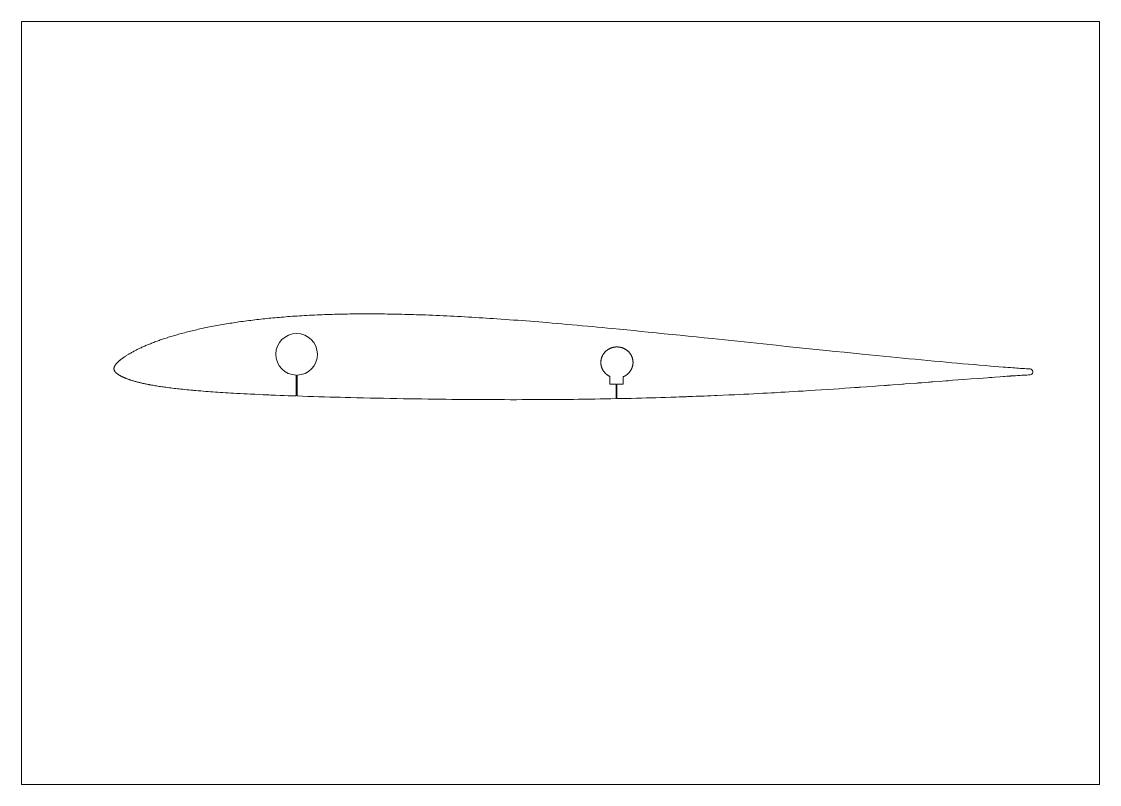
# Paper-space layout 'Sheet' of a CAD drawing. Header units: millimetres. Extents: x 0 to 420, y 0 to 297.
# The model-space entities are those that its viewports show. They can reach past a viewport. Long polylines and large blocks are cut down to what shows.
import ezdxf

# ---------------------------------------------------------------- set-up
doc = ezdxf.new("R2010")
doc.units = ezdxf.units.MM
doc.layers.add('Geometries', color=7, linetype='Continuous')

msp = doc.modelspace()

# ---------------------------------------------------------------- linework, layer by layer
at = {"layer": 'Geometries', "linetype": 'Continuous', "lineweight": 15}
for p, q in [((394, 160.75), (394, 160.46)), ((107.03, 151.24), (107.03, 159.34)), ((107.33, 159.34), (107.33, 151.23)), ((229.2, 158.85), (229.2, 155.77)), ((229.2, 155.77), (231.64, 155.77)), ((231.64, 150.19), (231.64, 155.77)), ((231.94, 155.77), (234.37, 155.77)), ((231.94, 155.77), (231.94, 150.19)), ((234.37, 155.77), (234.38, 158.69))]:
    msp.add_line(p, q, dxfattribs=at)
at = {"layer": 'Geometries', "linetype": 'Continuous', "lineweight": 15, "flags": 128}
for points in [[(36, 161.86), (36, 161.91), (36, 161.96), (36.01, 162.01), (36.01, 162.06), (36.02, 162.11), (36.03, 162.16), (36.05, 162.22), (36.06, 162.28), (36.08, 162.34), (36.1, 162.4), (36.13, 162.48), (36.16, 162.57), (36.19, 162.65), (36.23, 162.73), (36.26, 162.81), (36.3, 162.89), (36.34, 162.97), (36.38, 163.04), (36.42, 163.12), (36.47, 163.19), (36.51, 163.27), (36.56, 163.34), (36.61, 163.41), (36.66, 163.48), (36.72, 163.55), (36.78, 163.63), (36.85, 163.7), (36.91, 163.78), (36.98, 163.85), (37.04, 163.92), (37.11, 163.99), (37.18, 164.06), (37.29, 164.17), (37.4, 164.28), (37.51, 164.39), (37.61, 164.5), (37.71, 164.59), (37.8, 164.68), (37.9, 164.77), (38, 164.85), (38.09, 164.94), (38.19, 165.02), (38.31, 165.12), (38.43, 165.22), (38.55, 165.31), (38.67, 165.41), (38.85, 165.54), (39.02, 165.68), (39.2, 165.81), (39.37, 165.94), (39.55, 166.07), (39.75, 166.22), (39.96, 166.36), (40.17, 166.51), (40.38, 166.65), (40.59, 166.79), (40.81, 166.93), (41.02, 167.06), (41.26, 167.21), (41.5, 167.36), (41.74, 167.5), (41.98, 167.64), (42.22, 167.78), (42.53, 167.96), (42.84, 168.14), (43.15, 168.31), (43.46, 168.48), (43.77, 168.65), (44.09, 168.82), (44.41, 168.98), (44.7, 169.13), (45, 169.28), (45.29, 169.43), (45.59, 169.58), (45.89, 169.72), (46.19, 169.86), (46.55, 170.03), (46.9, 170.19), (47.26, 170.35), (47.61, 170.51), (47.98, 170.67), (48.35, 170.83), (48.71, 170.98), (49.08, 171.14), (49.45, 171.29), (49.82, 171.44), (50.19, 171.59), (50.62, 171.76), (51.06, 171.93), (51.49, 172.1), (51.93, 172.26), (52.36, 172.42), (52.8, 172.58), (53.21, 172.73), (53.63, 172.88), (54.04, 173.03), (54.46, 173.17), (54.87, 173.31), (55.34, 173.47), (55.82, 173.63), (56.29, 173.78), (56.76, 173.93), (57.24, 174.08), (57.71, 174.23), (58.19, 174.38), (58.66, 174.52), (59.16, 174.67), (59.66, 174.82), (60.16, 174.96), (60.67, 175.1), (61.17, 175.24), (61.67, 175.38), (62.27, 175.55), (62.88, 175.71), (63.48, 175.87), (64.09, 176.03), (64.7, 176.18), (65.29, 176.33), (65.89, 176.48), (66.49, 176.62), (67.08, 176.77), (67.69, 176.91), (68.3, 177.05), (68.91, 177.19), (69.52, 177.32), (70.13, 177.46), (70.73, 177.59), (71.34, 177.71), (71.94, 177.84), (72.54, 177.96), (73.26, 178.11), (73.97, 178.25), (74.69, 178.39), (75.41, 178.52), (76.13, 178.66), (76.85, 178.79), (77.58, 178.92), (78.31, 179.05), (79.05, 179.17), (79.78, 179.3), (80.51, 179.42), (81.25, 179.53), (81.94, 179.64), (82.63, 179.75), (83.32, 179.86), (84.02, 179.96), (84.71, 180.06), (85.48, 180.17), (86.26, 180.28), (87.03, 180.38), (87.81, 180.49), (88.58, 180.59), (89.36, 180.68), (90.14, 180.78), (90.91, 180.87), (91.69, 180.97), (92.47, 181.05), (93.24, 181.14), (94.02, 181.23), (94.8, 181.31), (95.58, 181.39), (96.35, 181.47), (97.13, 181.55), (97.95, 181.62), (98.76, 181.7), (99.58, 181.77), (100.4, 181.84), (101.21, 181.91), (102.03, 181.98), (102.92, 182.05), (103.81, 182.12), (104.7, 182.19), (105.59, 182.25), (106.49, 182.31), (107.38, 182.37), (108.27, 182.43), (109.25, 182.49), (110.23, 182.54), (111.21, 182.6), (112.2, 182.65), (113.18, 182.7), (114.16, 182.75), (115.14, 182.79), (116.12, 182.83), (117.11, 182.87), (118.09, 182.91), (119.05, 182.94), (120.02, 182.98), (120.98, 183.01), (121.95, 183.03), (122.95, 183.06), (123.95, 183.08), (124.95, 183.11), (125.94, 183.13), (126.94, 183.14), (127.92, 183.16), (128.9, 183.17), (129.89, 183.18), (130.87, 183.19), (132.03, 183.2), (133.2, 183.2), (134.37, 183.21), (135.54, 183.21), (136.71, 183.2), (137.87, 183.2), (139.04, 183.19), (140.21, 183.18), (141.38, 183.17), (142.55, 183.15), (143.71, 183.14), (144.88, 183.12), (145.98, 183.1), (147.08, 183.07), (148.18, 183.05), (149.28, 183.02), (150.38, 182.99), (151.55, 182.96), (152.72, 182.93), (153.89, 182.89), (155.05, 182.85), (156.22, 182.81), (157.39, 182.77), (158.76, 182.72), (160.14, 182.66), (161.51, 182.61), (162.89, 182.55), (164.29, 182.48), (165.7, 182.42), (167.1, 182.35), (168.5, 182.28), (169.9, 182.21), (171.31, 182.13), (172.71, 182.05), (174.11, 181.97), (175.51, 181.89), (176.91, 181.81), (178.31, 181.72), (179.7, 181.64), (181.08, 181.55), (182.45, 181.46), (183.82, 181.37), (185.2, 181.28), (186.83, 181.16), (188.47, 181.05), (190.1, 180.93), (191.74, 180.81), (193.37, 180.69), (195, 180.57), (196.64, 180.44), (198.27, 180.31), (199.9, 180.18), (201.54, 180.05), (203.17, 179.92), (204.8, 179.78), (206.73, 179.62), (208.65, 179.45), (210.58, 179.29), (212.5, 179.12), (214.49, 178.94), (216.48, 178.77), (218.47, 178.58), (220.46, 178.4), (222.45, 178.22), (224.4, 178.04), (226.35, 177.85), (228.31, 177.67), (230.26, 177.48), (233.05, 177.21), (235.84, 176.94), (238.63, 176.67), (241.42, 176.39), (244.21, 176.11), (247.32, 175.8), (250.43, 175.48), (253.55, 175.17), (256.66, 174.85), (259.77, 174.53), (262.88, 174.21), (265.99, 173.88), (269.1, 173.56), (274.08, 173.04), (279.06, 172.52), (284.04, 172), (289.02, 171.48), (293.99, 170.96), (297.91, 170.55), (301.82, 170.15), (305.73, 169.74), (309.64, 169.34), (313.55, 168.94), (317.04, 168.58), (320.52, 168.23), (324.01, 167.88), (327.5, 167.53), (330.24, 167.25), (332.98, 166.98), (335.72, 166.71), (338.45, 166.44), (340.9, 166.21), (343.35, 165.97), (345.79, 165.74), (348.24, 165.51), (350.69, 165.27), (353.14, 165.05), (355.58, 164.82), (358.03, 164.6), (360.22, 164.4), (362.42, 164.2), (364.61, 164), (366.8, 163.81), (369, 163.62), (371.15, 163.43), (373.31, 163.25), (375.46, 163.07), (377.62, 162.89), (379.23, 162.76), (380.84, 162.62), (382.45, 162.49), (383.4, 162.42), (384.35, 162.34), (385.29, 162.27), (386.24, 162.19), (387, 162.14), (387.76, 162.08), (388.52, 162.03), (389.28, 161.98), (390.04, 161.93), (390.79, 161.88), (391.53, 161.83), (392.28, 161.79), (393.03, 161.75)], [(229.2, 158.85), (229.11, 158.9), (229.01, 158.95), (228.91, 159), (228.81, 159.06), (228.72, 159.11), (228.62, 159.17), (228.52, 159.23), (228.43, 159.3), (228.33, 159.36), (228.24, 159.42), (228.16, 159.49), (228.07, 159.55), (227.98, 159.62), (227.9, 159.69), (227.81, 159.76), (227.73, 159.84), (227.65, 159.91), (227.57, 159.98), (227.5, 160.05), (227.42, 160.13), (227.35, 160.21), (227.28, 160.28), (227.21, 160.36), (227.14, 160.44), (227.07, 160.53), (227, 160.61), (226.93, 160.7), (226.87, 160.79), (226.8, 160.88), (226.73, 160.98), (226.67, 161.07), (226.61, 161.17), (226.55, 161.27), (226.5, 161.36), (226.44, 161.45), (226.39, 161.55), (226.34, 161.65), (226.3, 161.74), (226.25, 161.84), (226.2, 161.95), (226.16, 162.06), (226.11, 162.17), (226.07, 162.29), (226.03, 162.41), (225.99, 162.52), (225.96, 162.63), (225.93, 162.73), (225.9, 162.83), (225.88, 162.93), (225.86, 163.04), (225.83, 163.14), (225.81, 163.26), (225.79, 163.39), (225.77, 163.52), (225.76, 163.64), (225.75, 163.75), (225.74, 163.86), (225.73, 163.97), (225.73, 164.08), (225.72, 164.19), (225.72, 164.3), (225.73, 164.41), (225.73, 164.51), (225.73, 164.61), (225.74, 164.72), (225.75, 164.82), (225.76, 164.94), (225.78, 165.06), (225.79, 165.17), (225.81, 165.29), (225.84, 165.41), (225.86, 165.52), (225.89, 165.64), (225.91, 165.75), (225.95, 165.87), (225.98, 165.99), (226.02, 166.11), (226.06, 166.22), (226.1, 166.34), (226.15, 166.45), (226.19, 166.57), (226.24, 166.67), (226.28, 166.77), (226.33, 166.87), (226.38, 166.97), (226.43, 167.07), (226.49, 167.17), (226.54, 167.26), (226.6, 167.36), (226.66, 167.45), (226.72, 167.55), (226.78, 167.64), (226.85, 167.73), (226.92, 167.83), (227, 167.93), (227.08, 168.03), (227.16, 168.13), (227.25, 168.23), (227.34, 168.32), (227.43, 168.42), (227.52, 168.51), (227.61, 168.6), (227.7, 168.68), (227.79, 168.76), (227.89, 168.84), (227.98, 168.92), (228.08, 169), (228.18, 169.07), (228.28, 169.15), (228.38, 169.22), (228.48, 169.28), (228.58, 169.35), (228.68, 169.41), (228.79, 169.47), (228.9, 169.54), (229.01, 169.59), (229.11, 169.65), (229.22, 169.7), (229.33, 169.75), (229.44, 169.8), (229.54, 169.84), (229.64, 169.88), (229.75, 169.92), (229.85, 169.96), (229.95, 170), (230.05, 170.03), (230.15, 170.06), (230.25, 170.09), (230.35, 170.12), (230.45, 170.14), (230.55, 170.16), (230.65, 170.19), (230.74, 170.21), (230.85, 170.23), (230.96, 170.24), (231.07, 170.26), (231.17, 170.28), (231.28, 170.29), (231.38, 170.3), (231.49, 170.31), (231.59, 170.31), (231.69, 170.32), (231.8, 170.32), (231.9, 170.33), (232, 170.33), (232.1, 170.33), (232.2, 170.32), (232.31, 170.32), (232.42, 170.31), (232.53, 170.3), (232.64, 170.29), (232.76, 170.28), (232.87, 170.27), (232.98, 170.25), (233.1, 170.23), (233.22, 170.21), (233.32, 170.19), (233.43, 170.17), (233.53, 170.14), (233.64, 170.11), (233.75, 170.09), (233.86, 170.05), (233.97, 170.02), (234.07, 169.98), (234.17, 169.95), (234.27, 169.91), (234.37, 169.87), (234.47, 169.83), (234.57, 169.79), (234.67, 169.75), (234.77, 169.7), (234.86, 169.66), (234.96, 169.61), (235.06, 169.55), (235.16, 169.5), (235.26, 169.44), (235.36, 169.38), (235.46, 169.32), (235.56, 169.25), (235.65, 169.19), (235.74, 169.12), (235.83, 169.06), (235.92, 168.99), (236, 168.93), (236.09, 168.85), (236.17, 168.78), (236.26, 168.71), (236.35, 168.62), (236.44, 168.54), (236.53, 168.45), (236.62, 168.36), (236.7, 168.27), (236.79, 168.17), (236.87, 168.07), (236.95, 167.97), (237.03, 167.87), (237.11, 167.77), (237.18, 167.67), (237.25, 167.56), (237.32, 167.45), (237.39, 167.34), (237.45, 167.25), (237.5, 167.15), (237.56, 167.05), (237.61, 166.96), (237.66, 166.86), (237.7, 166.76), (237.75, 166.66), (237.79, 166.56), (237.83, 166.47), (237.87, 166.37), (237.9, 166.27), (237.94, 166.16), (237.98, 166.05), (238.01, 165.93), (238.05, 165.82), (238.08, 165.71), (238.1, 165.59), (238.13, 165.48), (238.15, 165.36), (238.17, 165.24), (238.19, 165.12), (238.21, 165), (238.22, 164.87), (238.23, 164.75), (238.24, 164.63), (238.25, 164.51), (238.25, 164.4), (238.25, 164.29), (238.25, 164.18), (238.25, 164.06), (238.24, 163.95), (238.23, 163.84), (238.22, 163.73), (238.21, 163.62), (238.2, 163.51), (238.18, 163.41), (238.17, 163.3), (238.15, 163.19), (238.12, 163.07), (238.09, 162.94), (238.06, 162.82), (238.03, 162.7), (237.99, 162.57), (237.96, 162.45), (237.92, 162.33), (237.87, 162.21), (237.83, 162.09), (237.78, 161.98), (237.73, 161.87), (237.68, 161.76), (237.63, 161.65), (237.57, 161.54), (237.51, 161.43), (237.45, 161.33), (237.39, 161.23), (237.33, 161.12), (237.26, 161.02), (237.2, 160.93), (237.13, 160.83), (237.05, 160.73), (236.98, 160.63), (236.9, 160.54), (236.83, 160.44), (236.75, 160.35), (236.67, 160.27), (236.6, 160.19), (236.52, 160.11), (236.45, 160.03), (236.37, 159.96), (236.29, 159.89), (236.21, 159.82), (236.13, 159.75), (236.05, 159.68), (235.97, 159.62), (235.9, 159.55), (235.82, 159.49), (235.74, 159.44), (235.66, 159.38), (235.57, 159.32), (235.48, 159.26), (235.39, 159.2), (235.3, 159.14), (235.21, 159.09), (235.11, 159.04), (235.02, 158.99), (234.93, 158.94), (234.84, 158.9), (234.75, 158.85), (234.65, 158.81), (234.56, 158.77), (234.47, 158.73), (234.38, 158.69)], [(107.03, 151.24), (105.46, 151.29), (103.89, 151.35), (102.32, 151.41), (101.67, 151.43), (101.51, 151.44), (101.28, 151.45), (100.83, 151.47), (99, 151.54), (97.18, 151.61), (96.38, 151.65), (96.03, 151.66), (95.87, 151.67), (95.8, 151.67), (94.15, 151.74), (92.5, 151.82), (90.85, 151.9), (89.19, 151.98), (87.87, 152.04), (86.55, 152.11), (85.23, 152.18), (83.91, 152.25), (82.59, 152.33), (81.55, 152.38), (80.51, 152.45), (79.48, 152.51), (78.44, 152.57), (77.4, 152.64), (76.46, 152.7), (75.52, 152.77), (74.57, 152.83), (73.63, 152.9), (72.69, 152.97), (71.75, 153.04), (70.8, 153.11), (69.84, 153.19), (68.87, 153.27), (67.9, 153.35), (67.78, 153.36), (67.77, 153.36), (67.75, 153.36), (67.74, 153.37), (67.74, 153.37), (67.73, 153.37), (67.72, 153.37), (67.72, 153.37), (67.71, 153.37), (67.62, 153.38), (67.47, 153.39), (67.19, 153.41), (66.68, 153.46), (65.91, 153.53), (65.14, 153.6), (64.37, 153.67), (63.6, 153.75), (62.84, 153.83), (62.07, 153.91), (61.41, 153.98), (60.75, 154.05), (60.09, 154.13), (59.44, 154.2), (58.78, 154.28), (58.13, 154.36), (57.49, 154.44), (56.85, 154.53), (56.2, 154.61), (55.69, 154.68), (55.17, 154.76), (54.66, 154.83), (54.14, 154.91), (53.63, 154.98), (53.12, 155.06), (52.62, 155.14), (52.12, 155.23), (51.61, 155.31), (51.13, 155.39), (50.66, 155.48), (50.18, 155.57), (49.83, 155.63), (49.67, 155.66), (49.6, 155.67), (49.59, 155.68), (49.58, 155.68), (49.58, 155.68), (49.57, 155.68), (49.57, 155.68), (49.32, 155.73), (48.99, 155.8), (48.65, 155.86), (48.32, 155.93), (48.22, 155.95), (48.22, 155.95), (48.22, 155.96), (48.21, 155.96), (48.21, 155.96), (48.2, 155.96), (48.2, 155.96), (48.19, 155.96), (48.15, 155.97), (48.08, 155.98), (47.81, 156.04), (47.56, 156.1), (47.32, 156.15), (47.04, 156.21), (46.92, 156.24), (46.87, 156.25), (46.86, 156.25), (46.86, 156.25), (46.85, 156.25), (46.84, 156.26), (46.84, 156.26), (46.83, 156.26), (46.83, 156.26), (46.63, 156.3), (46.37, 156.36), (46.11, 156.43), (45.85, 156.49), (45.54, 156.57), (45.47, 156.59), (45.46, 156.59), (45.46, 156.59), (45.45, 156.59), (45.45, 156.59), (45.45, 156.59), (45.43, 156.6), (45.38, 156.61), (45.16, 156.67), (44.94, 156.72), (44.85, 156.75), (44.8, 156.76), (44.8, 156.76), (44.79, 156.76), (44.79, 156.77), (44.78, 156.77), (44.78, 156.77), (44.76, 156.77), (44.49, 156.85), (44.21, 156.93), (43.93, 157.01), (43.66, 157.08), (43.38, 157.17), (43.15, 157.24), (42.92, 157.31), (42.69, 157.38), (42.47, 157.45), (42.24, 157.53), (42.01, 157.6), (41.8, 157.68), (41.59, 157.76), (41.37, 157.83), (41.16, 157.91), (40.95, 157.99), (40.76, 158.07), (40.57, 158.14), (40.39, 158.21), (40.2, 158.29), (40.14, 158.31), (40.12, 158.32), (40.11, 158.33), (40.11, 158.33), (40.11, 158.33), (40.1, 158.33), (40.1, 158.33), (40.06, 158.35), (39.99, 158.38), (39.86, 158.43), (39.69, 158.51), (39.52, 158.59), (39.35, 158.67), (39.18, 158.75), (39.01, 158.84), (38.84, 158.92), (38.84, 158.93), (38.83, 158.93), (38.83, 158.93), (38.83, 158.93), (38.83, 158.93), (38.82, 158.94), (38.81, 158.94), (38.78, 158.96), (38.72, 158.99), (38.61, 159.04), (38.51, 159.1), (38.41, 159.15), (38.32, 159.2), (38.22, 159.25), (38.21, 159.26), (38.2, 159.27), (38.19, 159.27), (38.19, 159.27), (38.18, 159.28), (38.17, 159.28), (38.17, 159.28), (38.13, 159.3), (38.04, 159.36), (37.94, 159.42), (37.84, 159.48), (37.74, 159.54), (37.65, 159.61), (37.61, 159.63), (37.6, 159.64), (37.6, 159.64), (37.6, 159.65), (37.59, 159.65), (37.53, 159.69), (37.46, 159.75), (37.39, 159.8), (37.32, 159.85), (37.32, 159.86), (37.31, 159.86), (37.31, 159.86), (37.31, 159.87), (37.3, 159.87), (37.3, 159.87), (37.29, 159.88), (37.27, 159.9), (37.22, 159.93), (37.13, 160), (37.03, 160.08), (36.94, 160.16), (36.88, 160.21), (36.81, 160.27), (36.79, 160.29), (36.78, 160.3), (36.77, 160.3), (36.77, 160.31), (36.77, 160.31), (36.74, 160.33), (36.7, 160.37), (36.65, 160.42), (36.61, 160.47), (36.57, 160.51), (36.53, 160.56), (36.49, 160.6), (36.46, 160.65), (36.42, 160.69), (36.39, 160.74), (36.36, 160.79), (36.33, 160.84), (36.3, 160.91), (36.26, 160.98), (36.22, 161.05), (36.19, 161.13), (36.16, 161.19), (36.14, 161.25), (36.11, 161.31), (36.09, 161.37), (36.07, 161.44), (36.06, 161.48), (36.05, 161.5), (36.05, 161.5), (36.05, 161.51), (36.05, 161.51), (36.05, 161.52), (36.03, 161.58), (36.02, 161.64), (36.01, 161.69), (36.01, 161.75), (36, 161.8), (36, 161.86)], [(393.02, 159.47), (392.35, 159.44), (391.68, 159.4), (391.01, 159.37), (390.34, 159.33), (389.74, 159.3), (389.15, 159.26), (388.63, 159.23), (388.4, 159.21), (388.32, 159.21), (388.23, 159.2), (388.08, 159.19), (387.29, 159.14), (386.5, 159.09), (385.71, 159.03), (385.55, 159.02), (385.47, 159.02), (385.35, 159.01), (385.12, 158.99), (384.71, 158.96), (383.88, 158.91), (383.05, 158.85), (382.84, 158.83), (382.75, 158.82), (382.46, 158.8), (381.29, 158.72), (379.22, 158.57), (378.05, 158.48), (377.54, 158.44), (377.31, 158.42), (377.14, 158.41), (376.32, 158.35), (373.01, 158.1), (370.05, 157.88), (367.09, 157.65), (362.87, 157.33), (361.01, 157.19), (360.56, 157.15), (360.36, 157.14), (360.24, 157.13), (360.1, 157.12), (358.82, 157.02), (355.1, 156.74), (354.82, 156.71), (354.64, 156.7), (354.44, 156.68), (354.08, 156.66), (353.44, 156.61), (350.83, 156.41), (349.79, 156.33), (349.33, 156.29), (349.13, 156.28), (349.02, 156.27), (348.88, 156.26), (345.97, 156.04), (344.33, 155.92), (343.61, 155.86), (343.45, 155.85), (343.38, 155.84), (343.25, 155.83), (342.11, 155.75), (339.5, 155.55), (338.36, 155.47), (337.85, 155.43), (337.61, 155.41), (337.39, 155.4), (337, 155.37), (336.3, 155.32), (333.94, 155.14), (331.58, 154.97), (329.21, 154.8), (326.85, 154.64), (326.36, 154.6), (326.08, 154.58), (325.56, 154.55), (324.65, 154.48), (323.01, 154.37), (320.8, 154.22), (318.59, 154.07), (316.38, 153.92), (314.01, 153.76), (311.64, 153.61), (309.27, 153.46), (306.9, 153.31), (304.53, 153.17), (304.17, 153.14), (303.63, 153.11), (302.61, 153.05), (300.77, 152.94), (299.14, 152.84), (297.5, 152.75), (295.87, 152.66), (294.23, 152.57), (293.43, 152.52), (293.07, 152.5), (292.84, 152.49), (292.28, 152.46), (290.54, 152.36), (288.8, 152.27), (287.06, 152.18), (285.2, 152.09), (283.33, 151.99), (281.47, 151.9), (279.61, 151.81), (277.74, 151.72), (275.53, 151.62), (273.32, 151.52), (271.1, 151.43), (270.59, 151.4), (270.33, 151.39), (269.98, 151.38), (268.54, 151.32), (267.25, 151.27), (265.97, 151.21), (264.43, 151.15), (262.9, 151.1), (261.37, 151.04), (259.54, 150.97), (259.11, 150.96), (258.94, 150.95), (258.62, 150.94), (257.33, 150.89), (256.18, 150.85), (255.04, 150.81), (252.98, 150.75), (250.93, 150.68), (249.07, 150.62), (247.2, 150.57), (245.34, 150.52), (243.47, 150.46), (241.61, 150.42), (239.56, 150.36), (237.5, 150.31), (236.94, 150.3), (236.69, 150.3), (236.54, 150.29), (236.36, 150.29), (234.77, 150.25), (233.36, 150.22), (231.94, 150.19)], [(231.64, 150.19), (229.56, 150.14), (227.48, 150.11), (225.4, 150.07), (223.32, 150.04), (221.23, 150), (219.15, 149.97), (217.07, 149.95), (215.06, 149.92), (214.18, 149.91), (213.95, 149.91), (213.79, 149.91), (212.38, 149.89), (211.13, 149.88), (209.87, 149.87), (207.82, 149.85), (205.78, 149.84), (203.74, 149.83), (201.69, 149.82), (199.65, 149.81), (197.37, 149.8), (195.09, 149.8), (192.81, 149.79), (190.53, 149.79), (188.24, 149.8), (185.96, 149.8), (183.68, 149.81), (181.4, 149.82), (179.12, 149.83), (176.84, 149.84), (174.56, 149.86), (172.28, 149.87), (170, 149.89), (167.72, 149.92), (165.44, 149.94), (163.16, 149.97), (160.77, 150), (158.38, 150.03), (155.99, 150.06), (153.6, 150.1), (151.21, 150.13), (148.82, 150.17), (146.21, 150.22), (143.61, 150.27), (141, 150.32), (138.39, 150.37), (135.79, 150.43), (133.18, 150.49), (130.58, 150.55), (128.33, 150.6), (126.08, 150.66), (124.1, 150.71), (123.98, 150.72), (123.92, 150.72), (123.81, 150.72), (123.62, 150.73), (123.27, 150.73), (121.7, 150.78), (120.12, 150.82), (117.99, 150.88), (115.86, 150.95), (113.72, 151.01), (111.59, 151.08), (109.46, 151.15), (107.33, 151.23)]]:
    msp.add_lwpolyline(points, dxfattribs=at)
at = {"layer": 'Geometries', "linetype": 'Continuous', "lineweight": 15}
for centre, radius, start, end in [((107.18, 167.44), 8.1, 271.0611, 268.9389), ((392.99, 160.47), 1.01, 271.9163, 359.1838), ((392.98, 160.74), 1.01, 0.4877, 87.6144)]:
    msp.add_arc(centre, radius, start, end, dxfattribs=at)

psp = doc.layouts.new('Sheet')

# ---------------------------------------------------------------- viewports
at = {"layer": '0'}
psp.add_viewport(center=(210, 148.5), size=(420, 297), view_center_point=(210, 148.5), view_height=297, dxfattribs=at)

doc.saveas('drawing.dxf')
